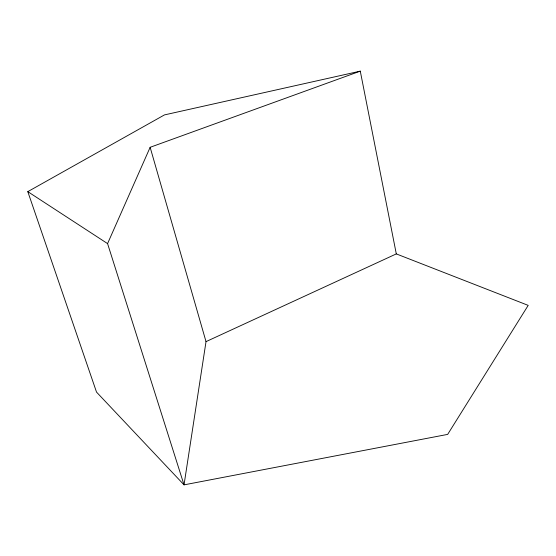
<?xml version="1.0" encoding="UTF-8"?>
<svg xmlns="http://www.w3.org/2000/svg" width="556" height="556" viewBox="0 0 556 556"><rect width="100%" height="100%" fill="white"/><g stroke="black" fill="none" stroke-linecap="round" stroke-linejoin="round"><path stroke-width="0.83" d="M206.019 341.627L184.036 484.86L447.67 434.389L528.2 305.376L396.303 253.904L206.019 341.627L150.141 147.305L360.281 71.14L396.303 253.904M360.281 71.14L164.458 114.904L27.8 191.646L96.522 392.098L184.036 484.86L107.572 243.604L150.141 147.305M27.8 191.646L107.572 243.604"/></g></svg>
